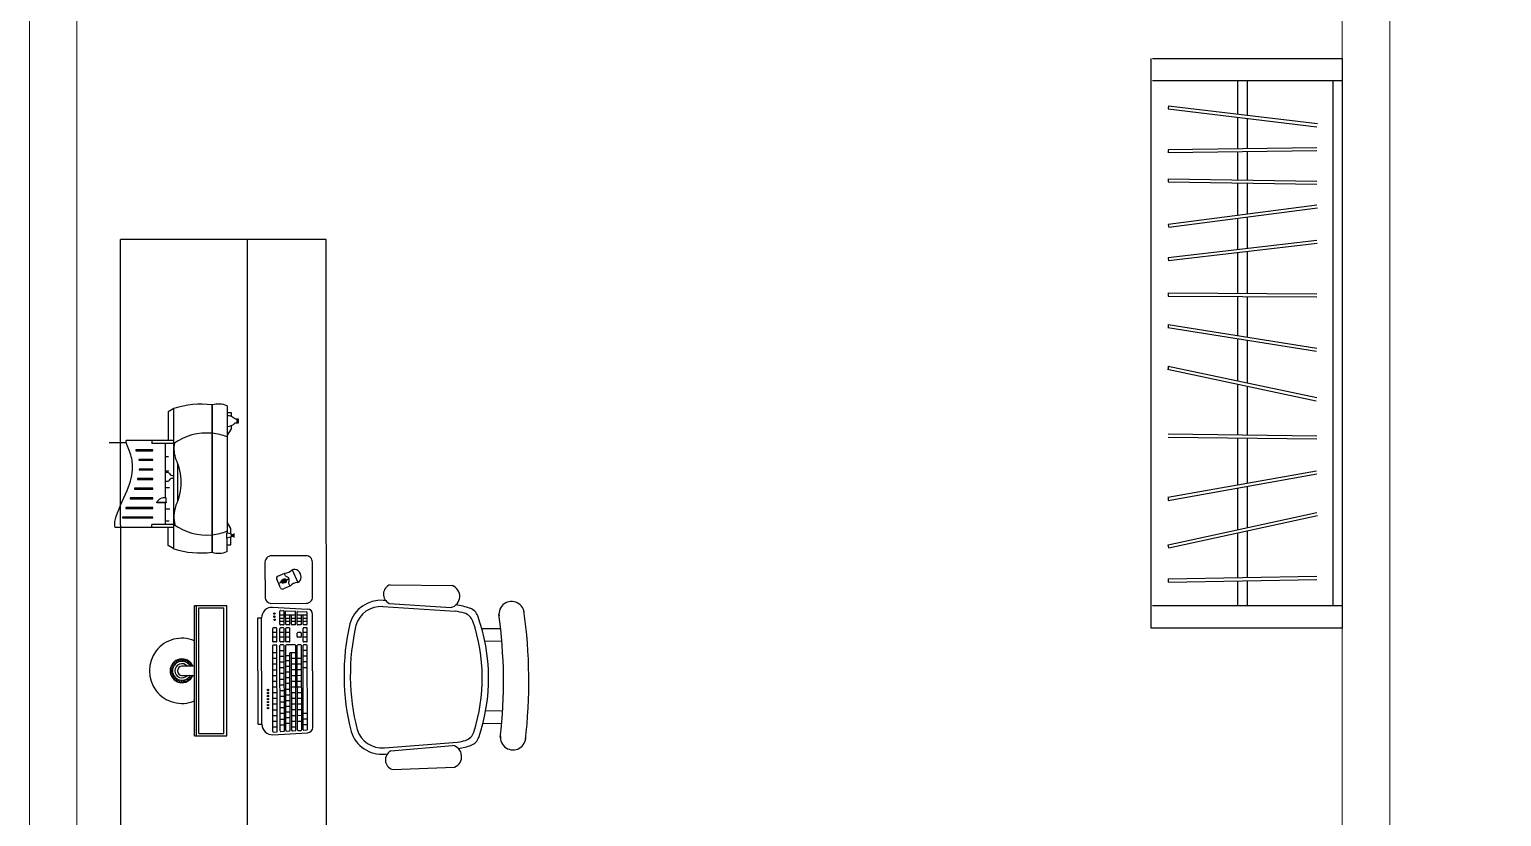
# Model space of a CAD drawing. Header units: millimetres. Extents: x 2667 to 2848, y -1 to 1765.
# Drawn here: x 2687.449 to 2692.103, y 1723.478 to 1725.964 of the extents above; entities that cross this region are included whole.
import ezdxf

# ---------------------------------------------------------------- set-up
doc = ezdxf.new("R2010")
doc.units = ezdxf.units.MM
doc.layers.add('ARREDI_attrezzature', color=175, linetype='Continuous')
doc.layers.add('LAYOUT', color=6, linetype='Continuous')
doc.layers.add('MURATURA_sezioni', color=5, linetype='Continuous', lineweight=18)

msp = doc.modelspace()

# ---------------------------------------------------------------- hatches: boundary and pattern name
at = {"layer": 'ARREDI_attrezzature', "linetype": 'ByBlock'}
h = msp.add_hatch(dxfattribs=at)
h.set_pattern_fill('HEX', color=256, scale=0.01907, angle=270.0046, style=0)
h.set_pattern_definition([(315.047673, (2677.5575907, 1727.538304), (-0.0029170339, -0.0029218922), [0.0023837324, -0.0047674648]), (195.047673, (2677.5575907, 1727.538304), (-0.0010719159, 0.0039871716), [0.0023837324, -0.0047674648]), (255.047673, (2677.5592777, 1727.5366197), (-0.0039889498, 0.0010652794), [0.0023837324, -0.0047674648])])
edge = h.paths.add_edge_path()
edge.add_line((2687.9662, 1723.9528), (2687.9577, 1723.9527))
edge.add_ellipse((2687.9317, 1723.9381), major_axis=(0, 0.0299), ratio=1, start_angle=-60.6426, end_angle=240.7287)
edge.add_line((2687.9578, 1723.9235), (2687.9662, 1723.9235))
edge.add_ellipse((2687.9317, 1723.9381), major_axis=(0, 0.0375), ratio=1, start_angle=-66.9988, end_angle=247.085, ccw=False)

# ---------------------------------------------------------------- linework, layer by layer
for p, q in [((2687.7381, 1723.4969), (2687.7378, 1725.3005)), ((2688.3878, 1725.3005), (2687.7378, 1725.3005)), ((2688.1383, 1722.517), (2688.1383, 1725.3005)), ((2688.3882, 1723.0171), (2688.3878, 1725.3005)), ((2687.9064, 1724.7666), (2687.8881, 1724.7562)), ((2687.8881, 1724.7562), (2687.8881, 1724.6659)), ((2687.9061, 1724.3234), (2687.9064, 1724.7666)), ((2688.0261, 1724.7781), (2688.0259, 1724.3125)), ((2688.0272, 1724.7781), (2688.0269, 1724.3125)), ((2688.0742, 1724.7753), (2688.074, 1724.3735)), ((2688.0742, 1724.7541), (2688.0868, 1724.7541)), ((2688.0868, 1724.7541), (2688.0868, 1724.742)), ((2688.0867, 1724.7022), (2688.0741, 1724.6825)), ((2688.0868, 1724.7122), (2688.0867, 1724.7022)), ((2688.1105, 1724.7325), (2688.1003, 1724.7325)), ((2688.1003, 1724.7217), (2688.1105, 1724.7217)), ((2688.1105, 1724.7217), (2688.1105, 1724.7325)), ((2687.7555, 1724.6581), (2687.7013, 1724.6581)), ((2687.9063, 1724.6659), (2687.7556, 1724.666)), ((2687.836, 1724.666), (2687.836, 1724.6561)), ((2687.9063, 1724.656), (2687.836, 1724.6561)), ((2687.8794, 1724.4843), (2687.8795, 1724.6561)), ((2687.8795, 1724.6659), (2687.8795, 1724.6659)), ((2687.9063, 1724.6659), (2687.8881, 1724.6659)), ((2687.8795, 1724.6148), (2687.8893, 1724.6148)), ((2687.8794, 1724.5702), (2687.8899, 1724.5702)), ((2687.9184, 1724.474), (2687.9185, 1724.5927)), ((2687.8794, 1724.5172), (2687.8917, 1724.5172)), ((2687.8793, 1724.4004), (2687.8794, 1724.4685)), ((2687.8812, 1724.4709), (2687.8813, 1724.484)), ((2687.8794, 1724.4494), (2687.8929, 1724.4493)), ((2687.897, 1724.3905), (2687.7205, 1724.3906)), ((2687.9062, 1724.4004), (2687.8359, 1724.4004)), ((2687.8359, 1724.3905), (2687.8359, 1724.4004)), ((2687.8793, 1724.412), (2687.891, 1724.412)), ((2687.8879, 1724.3337), (2687.8879, 1724.3905)), ((2687.9062, 1724.3905), (2687.8879, 1724.3905)), ((2688.0735, 1724.3572), (2688.0735, 1724.3736)), ((2688.0878, 1724.3692), (2688.0735, 1724.3736)), ((2688.0866, 1724.3876), (2688.074, 1724.4073)), ((2688.0866, 1724.3696), (2688.0866, 1724.3876)), ((2687.9061, 1724.3234), (2687.8879, 1724.3337)), ((2688.0878, 1724.3616), (2688.0735, 1724.3572)), ((2688.0739, 1724.3574), (2688.0739, 1724.3144)), ((2688.0739, 1724.3357), (2688.0865, 1724.3357)), ((2688.0865, 1724.3357), (2688.0866, 1724.3613)), ((2688.0878, 1724.3616), (2688.0878, 1724.3692)), ((2688.0954, 1724.3658), (2688.0878, 1724.3658)), ((2688.0954, 1724.365), (2688.0878, 1724.3651)), ((2688.0902, 1724.3658), (2688.0902, 1724.3688)), ((2688.0902, 1724.362), (2688.0902, 1724.3651)), ((2688.0917, 1724.3658), (2688.0917, 1724.3689)), ((2688.0917, 1724.362), (2688.0917, 1724.3651)), ((2688.0934, 1724.3658), (2688.0933, 1724.3692)), ((2688.0934, 1724.3616), (2688.0934, 1724.3651)), ((2688.2347, 1724.2373), (2688.2563, 1724.2469)), ((2688.2796, 1724.2573), (2688.2977, 1724.2167)), ((2688.243, 1724.2004), (2688.231, 1724.2275)), ((2688.237, 1724.214), (2688.2454, 1724.2177)), ((2688.2743, 1724.2063), (2688.2529, 1724.1967)), ((2688.2621, 1724.2251), (2688.2704, 1724.2289)), ((2688.5898, 1724.21), (2688.7868, 1724.2073)), ((2687.971, 1724.1441), (2688.0734, 1724.1442)), ((2687.9713, 1723.7322), (2687.971, 1724.1441)), ((2687.9779, 1723.7322), (2687.9776, 1724.1441)), ((2688.0737, 1723.7323), (2688.0734, 1724.1442)), ((2688.218, 1724.1386), (2688.3279, 1724.1329)), ((2688.5664, 1724.1408), (2688.795, 1724.1262)), ((2688.5679, 1724.1607), (2688.5752, 1724.1603)), ((2688.5868, 1724.151), (2688.782, 1724.1382)), ((2687.9852, 1723.7398), (2687.9849, 1724.1365)), ((2687.9849, 1724.1365), (2688.0641, 1724.1365)), ((2688.0644, 1723.7399), (2688.0641, 1724.1365)), ((2688.1715, 1724.1055), (2688.1833, 1724.1055)), ((2688.1723, 1723.769), (2688.1715, 1724.1055)), ((2688.1841, 1723.769), (2688.1833, 1724.1055)), ((2688.2413, 1724.0851), (2688.2412, 1724.1266)), ((2688.2544, 1724.1138), (2688.2412, 1724.1137)), ((2688.2544, 1724.1036), (2688.2412, 1724.1036)), ((2688.2545, 1724.0934), (2688.2413, 1724.0934)), ((2688.2432, 1724.1284), (2688.2526, 1724.128)), ((2688.2545, 1724.0851), (2688.2544, 1724.1261)), ((2688.2595, 1724.0852), (2688.2594, 1724.1256)), ((2688.2909, 1724.1138), (2688.2595, 1724.1138)), ((2688.2727, 1724.1036), (2688.2595, 1724.1036)), ((2688.2727, 1724.0935), (2688.2595, 1724.0934)), ((2688.2614, 1724.1275), (2688.2891, 1724.1261)), ((2688.2727, 1724.0852), (2688.2727, 1724.1138)), ((2688.2778, 1724.0852), (2688.2777, 1724.1138)), ((2688.291, 1724.1037), (2688.2778, 1724.1037)), ((2688.291, 1724.0935), (2688.2778, 1724.0935)), ((2688.291, 1724.0852), (2688.2909, 1724.1242)), ((2688.2961, 1724.0852), (2688.296, 1724.1237)), ((2688.3275, 1724.1139), (2688.296, 1724.1139)), ((2688.3092, 1724.1037), (2688.296, 1724.1037)), ((2688.3092, 1724.0936), (2688.296, 1724.0935)), ((2688.2979, 1724.1256), (2688.3257, 1724.1242)), ((2688.3093, 1724.0853), (2688.3092, 1724.1139)), ((2688.3143, 1724.0853), (2688.3143, 1724.1139)), ((2688.3275, 1724.1038), (2688.3143, 1724.1037)), ((2688.3275, 1724.0936), (2688.3143, 1724.0936)), ((2688.3275, 1724.0853), (2688.3274, 1724.1223)), ((2688.3453, 1723.7589), (2688.3444, 1724.1164)), ((2688.2186, 1724.031), (2688.2185, 1724.0717)), ((2688.2318, 1724.0588), (2688.2186, 1724.0588)), ((2688.2299, 1724.0736), (2688.2204, 1724.0736)), ((2688.2318, 1724.031), (2688.2317, 1724.0718)), ((2688.2414, 1724.031), (2688.2413, 1724.0718)), ((2688.2546, 1724.0589), (2688.2414, 1724.0588)), ((2688.2526, 1724.0833), (2688.2432, 1724.0832)), ((2688.2526, 1724.0737), (2688.2432, 1724.0737)), ((2688.2546, 1724.031), (2688.2545, 1724.0718)), ((2688.2597, 1724.0311), (2688.2596, 1724.0718)), ((2688.2728, 1724.0589), (2688.2596, 1724.0589)), ((2688.2728, 1724.0441), (2688.2596, 1724.044)), ((2688.2709, 1724.0833), (2688.2614, 1724.0833)), ((2688.2709, 1724.0737), (2688.2614, 1724.0737)), ((2688.2729, 1724.0311), (2688.2728, 1724.0719)), ((2688.2891, 1724.0834), (2688.2797, 1724.0833)), ((2688.2962, 1724.046), (2688.2961, 1724.0571)), ((2688.3074, 1724.0834), (2688.2979, 1724.0834)), ((2688.3075, 1724.059), (2688.298, 1724.059)), ((2688.3075, 1724.0441), (2688.298, 1724.0441)), ((2688.3094, 1724.046), (2688.3093, 1724.0571)), ((2688.3145, 1724.0312), (2688.3144, 1724.072)), ((2688.3276, 1724.059), (2688.3144, 1724.059)), ((2688.3276, 1724.0442), (2688.3144, 1724.0442)), ((2688.3257, 1724.0834), (2688.3162, 1724.0834)), ((2688.3257, 1724.0739), (2688.3162, 1724.0739)), ((2688.3277, 1724.0312), (2688.3276, 1724.072)), ((2688.8794, 1724.0715), (2688.9388, 1724.0722)), ((2688.2318, 1724.044), (2688.2186, 1724.0439)), ((2688.2193, 1723.7462), (2688.2187, 1724.0177)), ((2688.23, 1724.0291), (2688.2205, 1724.0291)), ((2688.23, 1724.0195), (2688.2205, 1724.0195)), ((2688.2325, 1723.7468), (2688.2319, 1724.0177)), ((2688.2546, 1724.044), (2688.2414, 1724.044)), ((2688.2421, 1723.7483), (2688.2415, 1724.0177)), ((2688.2547, 1724.0014), (2688.2415, 1724.0014)), ((2688.2528, 1724.0292), (2688.2433, 1724.0292)), ((2688.2528, 1724.0196), (2688.2433, 1724.0196)), ((2688.2553, 1723.7488), (2688.2547, 1724.0177)), ((2688.2604, 1723.7493), (2688.2597, 1724.0178)), ((2688.271, 1724.0292), (2688.2616, 1724.0292)), ((2688.2893, 1724.0197), (2688.2616, 1724.0196)), ((2688.2918, 1723.7509), (2688.2912, 1724.0178)), ((2688.2969, 1723.7514), (2688.2962, 1724.0178)), ((2688.3076, 1724.0197), (2688.2981, 1724.0197)), ((2688.3101, 1723.7519), (2688.3094, 1724.0179)), ((2688.3151, 1723.7524), (2688.3145, 1724.0179)), ((2688.3277, 1724.002), (2688.3145, 1724.002)), ((2688.3258, 1724.0294), (2688.3163, 1724.0293)), ((2688.3258, 1724.0198), (2688.3164, 1724.0198)), ((2688.3283, 1723.7529), (2688.3277, 1724.0179)), ((2688.8892, 1724.0316), (2688.9427, 1724.0323)), ((2687.9712, 1723.9528), (2687.9317, 1723.9527)), ((2688.2319, 1723.9948), (2688.2187, 1723.9948)), ((2688.232, 1723.9768), (2688.2188, 1723.9767)), ((2688.232, 1723.9587), (2688.2188, 1723.9587)), ((2688.2547, 1723.9834), (2688.2415, 1723.9833)), ((2688.2548, 1723.9653), (2688.2416, 1723.9653)), ((2688.273, 1723.9854), (2688.2598, 1723.9854)), ((2688.273, 1723.9697), (2688.2598, 1723.9697)), ((2688.2731, 1723.9517), (2688.2599, 1723.9516)), ((2688.2912, 1723.995), (2688.273, 1723.9949)), ((2688.2736, 1723.7499), (2688.273, 1723.9949)), ((2688.2786, 1723.7503), (2688.278, 1723.9949)), ((2688.2913, 1723.9769), (2688.2781, 1723.9769)), ((2688.2913, 1723.9589), (2688.2781, 1723.9588)), ((2688.3095, 1723.977), (2688.2963, 1723.9769)), ((2688.3096, 1723.9589), (2688.2964, 1723.9589)), ((2688.3278, 1723.984), (2688.3146, 1723.9839)), ((2688.3278, 1723.9659), (2688.3146, 1723.9659)), ((2687.9317, 1723.9235), (2687.9712, 1723.9235)), ((2688.2321, 1723.9406), (2688.2189, 1723.9406)), ((2688.2321, 1723.9226), (2688.2189, 1723.9226)), ((2688.2322, 1723.9045), (2688.219, 1723.9045)), ((2688.2548, 1723.9472), (2688.2416, 1723.9472)), ((2688.2549, 1723.9292), (2688.2417, 1723.9292)), ((2688.2549, 1723.9111), (2688.2417, 1723.9111)), ((2688.2731, 1723.9336), (2688.2599, 1723.9336)), ((2688.2732, 1723.9156), (2688.26, 1723.9155)), ((2688.2914, 1723.9408), (2688.2782, 1723.9408)), ((2688.2914, 1723.9227), (2688.2782, 1723.9227)), ((2688.2914, 1723.9047), (2688.2782, 1723.9046)), ((2688.3096, 1723.9408), (2688.2964, 1723.9408)), ((2688.3097, 1723.9228), (2688.2965, 1723.9227)), ((2688.3097, 1723.9047), (2688.2965, 1723.9047)), ((2688.3279, 1723.9479), (2688.3147, 1723.9478)), ((2688.2322, 1723.8865), (2688.219, 1723.8864)), ((2688.2322, 1723.8684), (2688.219, 1723.8684)), ((2688.255, 1723.8931), (2688.2418, 1723.893)), ((2688.255, 1723.875), (2688.2418, 1723.875)), ((2688.2732, 1723.8975), (2688.26, 1723.8975)), ((2688.2733, 1723.8794), (2688.2601, 1723.8794)), ((2688.2733, 1723.8614), (2688.2601, 1723.8613)), ((2688.2915, 1723.8866), (2688.2783, 1723.8866)), ((2688.2915, 1723.8686), (2688.2783, 1723.8685)), ((2688.3098, 1723.8867), (2688.2966, 1723.8866)), ((2688.3098, 1723.8686), (2688.2966, 1723.8686)), ((2688.2323, 1723.8503), (2688.2191, 1723.8503)), ((2688.2323, 1723.8323), (2688.2191, 1723.8323)), ((2688.2324, 1723.8142), (2688.2192, 1723.8142)), ((2688.255, 1723.8569), (2688.2418, 1723.8569)), ((2688.2551, 1723.8389), (2688.2419, 1723.8389)), ((2688.2551, 1723.8208), (2688.2419, 1723.8208)), ((2688.2733, 1723.8433), (2688.2601, 1723.8433)), ((2688.2734, 1723.8253), (2688.2602, 1723.8252)), ((2688.2916, 1723.8505), (2688.2784, 1723.8505)), ((2688.2916, 1723.8324), (2688.2784, 1723.8324)), ((2688.2917, 1723.8144), (2688.2785, 1723.8143)), ((2688.3098, 1723.8505), (2688.2966, 1723.8505)), ((2688.3099, 1723.8325), (2688.2967, 1723.8324)), ((2688.3099, 1723.8144), (2688.2967, 1723.8144)), ((2688.8918, 1723.8117), (2688.9453, 1723.8123)), ((2688.1723, 1723.769), (2688.1841, 1723.769)), ((2688.2324, 1723.7962), (2688.2192, 1723.7961)), ((2688.2325, 1723.7781), (2688.2193, 1723.7781)), ((2688.2552, 1723.8028), (2688.242, 1723.8027)), ((2688.2552, 1723.7847), (2688.242, 1723.7847)), ((2688.2553, 1723.7664), (2688.2421, 1723.7664)), ((2688.2734, 1723.8072), (2688.2602, 1723.8072)), ((2688.2735, 1723.7891), (2688.2603, 1723.7891)), ((2688.2735, 1723.7711), (2688.2603, 1723.7711)), ((2688.2917, 1723.7963), (2688.2785, 1723.7963)), ((2688.2918, 1723.7783), (2688.2786, 1723.7782)), ((2688.31, 1723.7964), (2688.2968, 1723.7963)), ((2688.31, 1723.7783), (2688.2968, 1723.7783)), ((2688.3282, 1723.8034), (2688.315, 1723.8034)), ((2688.3283, 1723.7853), (2688.3151, 1723.7853)), ((2688.3283, 1723.767), (2688.3151, 1723.767)), ((2688.883, 1723.7716), (2688.9424, 1723.7723)), ((2687.9713, 1723.7322), (2688.0737, 1723.7323)), ((2687.9852, 1723.7398), (2688.0644, 1723.7399)), ((2688.219, 1723.7362), (2688.3288, 1723.7424)), ((2688.2325, 1723.7598), (2688.2193, 1723.7598)), ((2688.2213, 1723.7444), (2688.2308, 1723.7449)), ((2688.2441, 1723.7464), (2688.2535, 1723.7469)), ((2688.2623, 1723.7474), (2688.2718, 1723.748)), ((2688.2918, 1723.76), (2688.2786, 1723.7599)), ((2688.2806, 1723.7485), (2688.2901, 1723.749)), ((2688.2989, 1723.7495), (2688.3083, 1723.75)), ((2688.3171, 1723.7505), (2688.3266, 1723.7511)), ((2688.5717, 1723.6949), (2688.8023, 1723.7124)), ((2688.5737, 1723.675), (2688.581, 1723.6756)), ((2688.5737, 1723.675), (2688.5809, 1723.6755)), ((2688.5923, 1723.6852), (2688.7872, 1723.7026)), ((2688.5968, 1723.6262), (2688.7936, 1723.6336)), ((2687.7382, 1722.8566), (2687.7381, 1723.4969))]:
    msp.add_line(p, q, dxfattribs=at)
for points in [[(2688.1065, 1724.7232), (2688.1065, 1724.7311), (2688.106, 1724.7311), (2688.106, 1724.7232)], [(2688.1078, 1724.7232), (2688.1078, 1724.7311), (2688.1074, 1724.7311), (2688.1074, 1724.7232)], [(2688.1092, 1724.7232), (2688.1092, 1724.7311), (2688.1087, 1724.7311), (2688.1087, 1724.7232)], [(2687.8398, 1724.6333), (2687.8398, 1724.6362), (2687.786, 1724.6362), (2687.786, 1724.6333)], [(2687.8398, 1724.603), (2687.8398, 1724.6058), (2687.7948, 1724.6058), (2687.7948, 1724.603)], [(2687.8398, 1724.5726), (2687.8398, 1724.5755), (2687.7964, 1724.5755), (2687.7964, 1724.5726)], [(2687.8397, 1724.5119), (2687.8397, 1724.5148), (2687.7815, 1724.5148), (2687.7815, 1724.5119)], [(2687.8398, 1724.5423), (2687.8398, 1724.5451), (2687.7914, 1724.5451), (2687.7914, 1724.5423)], [(2687.8397, 1724.4816), (2687.8397, 1724.4844), (2687.7677, 1724.4845), (2687.7677, 1724.4816)], [(2687.8812, 1724.4709), (2687.8812, 1724.4685), (2687.8518, 1724.4685), (2687.8518, 1724.4709)], [(2687.8397, 1724.4209), (2687.8397, 1724.4237), (2687.7434, 1724.4238), (2687.7434, 1724.4209)], [(2687.8397, 1724.4512), (2687.8397, 1724.4541), (2687.7539, 1724.4541), (2687.7539, 1724.4513)], [(2688.0964, 1724.3603), (2688.0964, 1724.3706), (2688.0954, 1724.3706), (2688.0954, 1724.3603)], [(2688.2506, 1724.2183), (2688.2493, 1724.2215), (2688.2574, 1724.2249), (2688.2588, 1724.2218)]]:
    msp.add_lwpolyline(points, close=True, dxfattribs=at)
msp.add_lwpolyline([(2688.3443, 1724.1715), (2688.344, 1724.2815, 0.414214), (2688.324, 1724.3015), (2688.214, 1724.3012, 0.414214), (2688.194, 1724.2812), (2688.1943, 1724.1712, 0.414214), (2688.2143, 1724.1512), (2688.3243, 1724.1515, 0.414214)], format="xyb", close=True, dxfattribs=at)
for centre in [(2688.2241, 1724.1187), (2688.2241, 1724.1091), (2688.2242, 1724.0995), (2688.2032, 1723.8775), (2688.2032, 1723.8679), (2688.2032, 1723.8584), (2688.2033, 1723.8488), (2688.2033, 1723.8392), (2688.2033, 1723.8296), (2688.2033, 1723.8201)]:
    msp.add_circle(centre, 0.0022, dxfattribs=at)
for centre, radius, start, end in [((2687.9922, 1724.5033), 0.2769, 82.9685, 108.0585), ((2688.0465, 1724.7068), 0.0739, 68.017, 105.183), ((2688.0755, 1724.7116), 0.0325, 40.1461, 92.3654), ((2688.0755, 1724.7427), 0.0325, 267.5717, 319.7909), ((2688.0094, 1724.5128), 0.1765, 84.5772, 125.7239), ((2688.0091, 1724.6397), 0.1028, 170.2484, 199.5104), ((2688.0094, 1724.5128), 0.1765, 68.4816, 84.2279), ((2687.7666, 1724.5334), 0.163, 333.2203, 26.7168), ((2687.8758, 1724.4565), 0.028, 78.8399, 148.9329), ((2688.009, 1724.4255), 0.1028, 160.4267, 195.7483), ((2688.0094, 1724.5435), 0.1765, 234.2132, 275.3599), ((2688.0094, 1724.5435), 0.1765, 275.7091, 291.4554), ((2688.0906, 1724.3791), 0.0103, 254.4471, 298.113), ((2687.9904, 1724.5868), 0.2765, 252.2692, 277.3754), ((2688.0906, 1724.3518), 0.0103, 61.824, 105.4899), ((2688.0476, 1724.3833), 0.0737, 253.7156, 290.9142), ((2688.2378, 1724.2305), 0.00744, 114.032, 204.032), ((2688.2583, 1724.2738), 0.0269, 265.7503, 322.3137), ((2688.2498, 1724.2035), 0.00744, 204.032, 294.1308), ((2688.2956, 1724.1898), 0.0269, 85.6304, 142.1938), ((2688.6005, 1724.1799), 0.032, 109.3957, 244.6364), ((2688.7735, 1724.1735), 0.0363, 283.5458, 68.5231), ((2688.2163, 1724.1056), 0.033, 87.0461, 180.1402), ((2688.5603, 1724.0594), 0.1016, 85.6795, 164.5709), ((2688.5603, 1724.0594), 0.0816, 85.6795, 164.5709), ((2688.7738, 1723.9442), 0.2032, 70.215, 83.3448), ((2688.9736, 1724.117), 0.0401, 0.6795, 187.8956), ((2688.2431, 1724.1266), 0.00187, 87.0461, 180.1402), ((2688.2525, 1724.1261), 0.00187, 0.1402, 87.0461), ((2688.2613, 1724.1256), 0.00187, 87.0461, 180.1402), ((2688.289, 1724.1242), 0.00187, 0.1402, 87.0461), ((2688.2978, 1724.1238), 0.00187, 87.0461, 180.1402), ((2688.3256, 1724.1223), 0.00187, 0.1402, 87.0461), ((2688.3279, 1724.1164), 0.0165, 0.1402, 90.1402), ((2688.7738, 1723.9442), 0.1832, 73.9225, 83.3448), ((2688.8134, 1724.0818), 0.04, 18.8459, 73.9225), ((2688.829, 1724.0978), 0.04, 19.922, 70.215), ((2688.3245, 1723.9149), 0.5566, 342.1424, 18.8459), ((2688.3245, 1723.9149), 0.5766, 341.0647, 19.922), ((2687.441, 1723.9045), 1.5071, 353.2702, 8.0888), ((2687.441, 1723.9045), 1.5871, 353.2702, 8.0888), ((2688.2204, 1724.0717), 0.00187, 90.1402, 180.1402), ((2688.2299, 1724.0718), 0.00187, 0.1402, 90.1402), ((2688.2432, 1724.0851), 0.00187, 180.1402, 270.1402), ((2688.2432, 1724.0718), 0.00187, 90.1402, 180.1402), ((2688.2526, 1724.0851), 0.00187, 270.1402, 0.1402), ((2688.2526, 1724.0718), 0.00187, 0.1402, 90.1402), ((2688.2614, 1724.0852), 0.00187, 180.1402, 270.1402), ((2688.2614, 1724.0718), 0.00187, 90.1402, 180.1402), ((2688.2709, 1724.0852), 0.00187, 270.1402, 0.1402), ((2688.2709, 1724.0719), 0.00187, 0.1402, 90.1402), ((2688.2797, 1724.0852), 0.00187, 180.1402, 270.1402), ((2688.2891, 1724.0852), 0.00187, 270.1402, 0.1402), ((2688.2979, 1724.0852), 0.00187, 180.1402, 270.1402), ((2688.298, 1724.0571), 0.00187, 90.1402, 180.1402), ((2688.298, 1724.046), 0.00187, 180.1402, 270.1402), ((2688.3074, 1724.0853), 0.00187, 270.1402, 0.1402), ((2688.3075, 1724.0571), 0.00187, 0.1402, 90.1402), ((2688.3075, 1724.046), 0.00187, 270.1402, 0.1402), ((2688.3162, 1724.0853), 0.00187, 180.1402, 270.1402), ((2688.3162, 1724.072), 0.00187, 90.1402, 180.1402), ((2688.3257, 1724.0853), 0.00187, 270.1402, 0.1402), ((2688.3257, 1724.072), 0.00187, 0.1402, 90.1402), ((2689.1598, 1723.9248), 0.716, 166.9545, 194.4045), ((2689.1598, 1723.9248), 0.696, 166.9545, 194.4045), ((2687.9317, 1723.9381), 0.103, 67.5075, 292.5878), ((2688.2205, 1724.031), 0.00187, 180.1402, 270.1402), ((2688.2206, 1724.0177), 0.00187, 90.1402, 180.1402), ((2688.23, 1724.031), 0.00187, 270.1402, 0.1402), ((2688.23, 1724.0177), 0.00187, 0.1402, 90.1402), ((2688.2433, 1724.031), 0.00187, 180.1402, 270.1402), ((2688.2433, 1724.0177), 0.00187, 90.1402, 180.1402), ((2688.2527, 1724.031), 0.00187, 270.1402, 0.1402), ((2688.2528, 1724.0177), 0.00187, 0.1402, 90.1402), ((2688.2615, 1724.0311), 0.00187, 180.1402, 270.1402), ((2688.2616, 1724.0178), 0.00187, 90.1402, 180.1402), ((2688.271, 1724.0311), 0.00187, 270.1402, 0.1402), ((2688.2893, 1724.0178), 0.00187, 0.1402, 90.1402), ((2688.2981, 1724.0178), 0.00187, 90.1402, 180.1402), ((2688.3076, 1724.0179), 0.00187, 0.1402, 90.1402), ((2688.3163, 1724.0312), 0.00187, 180.1402, 270.1402), ((2688.3164, 1724.0179), 0.00187, 90.1402, 180.1402), ((2688.3258, 1724.0312), 0.00187, 270.1402, 0.1402), ((2688.3258, 1724.0179), 0.00187, 0.1402, 90.1402), ((2687.9317, 1723.9381), 0.0375, 23.0058, 337.0896), ((2687.9317, 1723.9381), 0.0299, 29.362, 330.7333), ((2687.9317, 1723.9381), 0.0223, 41.1464, 318.949), ((2687.9317, 1723.9381), 0.0146, 90.0477, 270.0477), ((2688.2171, 1723.7691), 0.033, 180.1402, 273.2343), ((2688.2212, 1723.7463), 0.00187, 180.1402, 273.2343), ((2688.2307, 1723.7468), 0.00187, 273.2343, 0.1402), ((2688.244, 1723.7483), 0.00187, 180.1402, 273.2343), ((2688.2534, 1723.7488), 0.00187, 273.2343, 0.1402), ((2688.2622, 1723.7493), 0.00187, 180.1402, 273.2343), ((2688.2717, 1723.7498), 0.00187, 273.2343, 0.1402), ((2688.2805, 1723.7503), 0.00187, 180.1402, 273.2343), ((2688.29, 1723.7509), 0.00187, 273.2343, 0.1402), ((2688.2988, 1723.7514), 0.00187, 180.1402, 273.2343), ((2688.3082, 1723.7519), 0.00187, 273.2343, 0.1402), ((2688.317, 1723.7524), 0.00187, 180.1402, 273.2343), ((2688.3265, 1723.7529), 0.00187, 273.2343, 0.1402), ((2688.3288, 1723.7589), 0.0165, 270.1402, 0.1402), ((2688.5636, 1723.7761), 0.1016, 196.7882, 275.6795), ((2688.5636, 1723.7761), 0.0816, 196.7882, 275.6795), ((2688.8162, 1723.7565), 0.04, 286.9972, 342.1424), ((2688.8321, 1723.7408), 0.04, 290.71, 341.0647), ((2688.9782, 1723.7283), 0.0401, 173.4634, 2.7175), ((2688.6067, 1723.6566), 0.032, 116.7226, 251.9634), ((2688.7795, 1723.6671), 0.0363, 292.8359, 77.8132), ((2688.7744, 1723.8934), 0.1832, 278.7748, 286.9972), ((2688.7744, 1723.8934), 0.2032, 278.7748, 290.71)]:
    msp.add_arc(centre, radius, start, end, dxfattribs=at)
msp.add_ellipse((2688.2886, 1724.237), major_axis=(0.0091, -0.0203), ratio=0.854573, start_param=0, end_param=3.141593, dxfattribs=at)
msp.add_ellipse((2688.2537, 1724.2214), major_axis=(-0.00836, -0.00372), ratio=0.704133, dxfattribs=at)
for points, knots in [([(2687.7205, 1724.3906), (2687.7197, 1724.397), (2687.7182, 1724.4089), (2687.7318, 1724.4533), (2687.7633, 1724.5079), (2687.7807, 1724.5827), (2687.7679, 1724.6295), (2687.7575, 1724.6521), (2687.7552, 1724.6615), (2687.755, 1724.6643), (2687.7554, 1724.6655), (2687.7556, 1724.666)], [0.0005676, 0.0005676, 0.0005676, 0.0005676, 0.0235368, 0.0429205, 0.1640583, 0.2505278, 0.3073969, 0.3338071, 0.3392251, 0.3421635, 0.3437455, 0.3437455, 0.3437455, 0.3437455]), ([(2687.8797, 1724.565), (2687.8835, 1724.5654), (2687.8901, 1724.566), (2687.8939, 1724.557), (2687.9007, 1724.5546), (2687.9049, 1724.5547), (2687.9063, 1724.5548)], [0, 0, 0, 0, 0.01217294, 0.02078532, 0.03102438, 0.03583108, 0.03583108, 0.03583108, 0.03583108]), ([(2687.8797, 1724.537), (2687.8835, 1724.5366), (2687.8901, 1724.5359), (2687.8939, 1724.545), (2687.9007, 1724.5473), (2687.9049, 1724.5472), (2687.9063, 1724.5471)], [0, 0, 0, 0, 0.01217294, 0.02078532, 0.03102438, 0.03583108, 0.03583108, 0.03583108, 0.03583108]), ([(2688.2465, 1724.2182), (2688.2477, 1724.2155), (2688.2544, 1724.2151), (2688.2623, 1724.2215), (2688.2619, 1724.2259), (2688.2537, 1724.2279), (2688.2471, 1724.224), (2688.2462, 1724.2196), (2688.2462, 1724.2189), (2688.2465, 1724.2182)], [0, 0, 0, 0, 1.939181, 1.939181, 3.878362, 3.878362, 5.817543, 5.817543, 6.283185, 6.283185, 6.283185, 6.283185])]:
    msp.add_open_spline(points, degree=3, knots=knots, dxfattribs=at)
msp.add_spline([(2688.2743, 1724.2063), (2688.2694, 1724.2139), (2688.2704, 1724.2289), (2688.2586, 1724.2383), (2688.2563, 1724.2469)], degree=3, dxfattribs=at)
at = {"layer": 'LAYOUT'}
for p, q in [((2690.9953, 1724.0729), (2690.9953, 1725.8729)), ((2690.9995, 1725.8729), (2691.5995, 1725.8729)), ((2691.5995, 1725.8729), (2691.5995, 1724.0729)), ((2690.9995, 1725.8029), (2691.5995, 1725.8029)), ((2691.2695, 1725.6969), (2691.2695, 1725.8029)), ((2691.2995, 1725.6933), (2691.2995, 1725.8029)), ((2691.5695, 1725.8029), (2691.5695, 1724.1429)), ((2691.0507, 1725.7232), (2691.0495, 1725.7132)), ((2691.0507, 1725.7232), (2691.5207, 1725.6667)), ((2691.0495, 1725.7132), (2691.5195, 1725.6568)), ((2691.2695, 1725.5871), (2691.2695, 1725.6868)), ((2691.2995, 1725.5875), (2691.2995, 1725.6832)), ((2691.5195, 1725.5907), (2691.0495, 1725.5839)), ((2691.0495, 1725.5839), (2691.0496, 1725.5739)), ((2691.5196, 1725.5807), (2691.0496, 1725.5739)), ((2691.2695, 1725.489), (2691.2695, 1725.5771)), ((2691.2995, 1725.4886), (2691.2995, 1725.5775)), ((2691.0496, 1725.4923), (2691.0495, 1725.4823)), ((2691.0496, 1725.4923), (2691.5196, 1725.4853)), ((2691.0495, 1725.4823), (2691.5195, 1725.4753)), ((2691.2695, 1725.3767), (2691.2695, 1725.479)), ((2691.2995, 1725.3807), (2691.2995, 1725.4786)), ((2691.5195, 1725.4093), (2691.0495, 1725.3481)), ((2691.5208, 1725.3994), (2691.0508, 1725.3382)), ((2691.0495, 1725.3481), (2691.0508, 1725.3382)), ((2691.2695, 1725.2684), (2691.2695, 1725.3667)), ((2691.2995, 1725.2719), (2691.2995, 1725.3706)), ((2691.5195, 1725.2976), (2691.0495, 1725.2426)), ((2691.5206, 1725.2877), (2691.0506, 1725.2327)), ((2691.2695, 1725.1304), (2691.2695, 1725.2583)), ((2691.2995, 1725.1303), (2691.2995, 1725.2618)), ((2691.0495, 1725.2426), (2691.0506, 1725.2327)), ((2691.0494, 1725.1217), (2691.5194, 1725.119)), ((2691.0495, 1725.1317), (2691.5195, 1725.129)), ((2691.0495, 1725.1317), (2691.0495, 1725.1217)), ((2691.2695, 1724.9974), (2691.2695, 1725.1204)), ((2691.2995, 1724.9927), (2691.2995, 1725.1203)), ((2691.0479, 1725.0227), (2691.5179, 1724.9477)), ((2691.0495, 1725.0326), (2691.5195, 1724.9575)), ((2691.0495, 1725.0326), (2691.0495, 1725.0224)), ((2691.2695, 1724.8542), (2691.2695, 1724.9873)), ((2691.2995, 1724.8479), (2691.2995, 1724.9825)), ((2691.0474, 1724.8912), (2691.5174, 1724.7914)), ((2691.0495, 1724.9009), (2691.5195, 1724.8011)), ((2691.0495, 1724.9009), (2691.0495, 1724.8907)), ((2691.2695, 1724.6837), (2691.2695, 1724.844)), ((2691.2995, 1724.6834), (2691.2995, 1724.8376)), ((2691.0495, 1724.6763), (2691.5195, 1724.6708)), ((2691.0496, 1724.6863), (2691.5196, 1724.6808)), ((2691.2695, 1724.5256), (2691.2695, 1724.6737)), ((2691.2995, 1724.5309), (2691.2995, 1724.6734)), ((2691.0477, 1724.4862), (2691.5177, 1724.5697)), ((2691.0495, 1724.4764), (2691.5195, 1724.5599)), ((2691.2695, 1724.384), (2691.2695, 1724.5155)), ((2691.2995, 1724.3905), (2691.2995, 1724.5208)), ((2691.0495, 1724.4865), (2691.0495, 1724.4764)), ((2691.0495, 1724.3364), (2691.5195, 1724.4382)), ((2691.0516, 1724.3267), (2691.5216, 1724.4284)), ((2691.2695, 1724.2324), (2691.2695, 1724.3738)), ((2691.2995, 1724.2329), (2691.2995, 1724.3803)), ((2691.0516, 1724.3267), (2691.0495, 1724.3364)), ((2691.0493, 1724.2283), (2691.5193, 1724.2369)), ((2691.0495, 1724.2283), (2691.0495, 1724.2183)), ((2691.0495, 1724.2183), (2691.5195, 1724.2269)), ((2691.2695, 1724.1429), (2691.2695, 1724.2224)), ((2691.2995, 1724.1429), (2691.2995, 1724.2229)), ((2691.5995, 1724.1429), (2690.9995, 1724.1429)), ((2691.5995, 1724.0729), (2690.9953, 1724.0729))]:
    msp.add_line(p, q, dxfattribs=at)
at = {"layer": 'MURATURA_sezioni'}
for points in [[(2687.4495, 1727.8136), (2687.4495, 1680.6571), (2824.4495, 1680.6571), (2824.4495, 1761.6571), (2687.4495, 1761.6571), (2687.4495, 1757.8677)], [(2687.5995, 1726.9707), (2687.5995, 1680.8071), (2824.2995, 1680.8071), (2824.2995, 1761.5071), (2687.5995, 1761.5071), (2687.5995, 1757.8377)], [(2687.5995, 1721.8207), (2691.7495, 1721.8207), (2691.7495, 1727.1207), (2689.875, 1727.1207)], [(2689.075, 1726.9707), (2687.5995, 1726.9707), (2687.5995, 1721.9707), (2691.5995, 1721.9707), (2691.5995, 1726.9707), (2689.875, 1726.9707)]]:
    msp.add_lwpolyline(points, dxfattribs=at)

doc.saveas('drawing.dxf')
